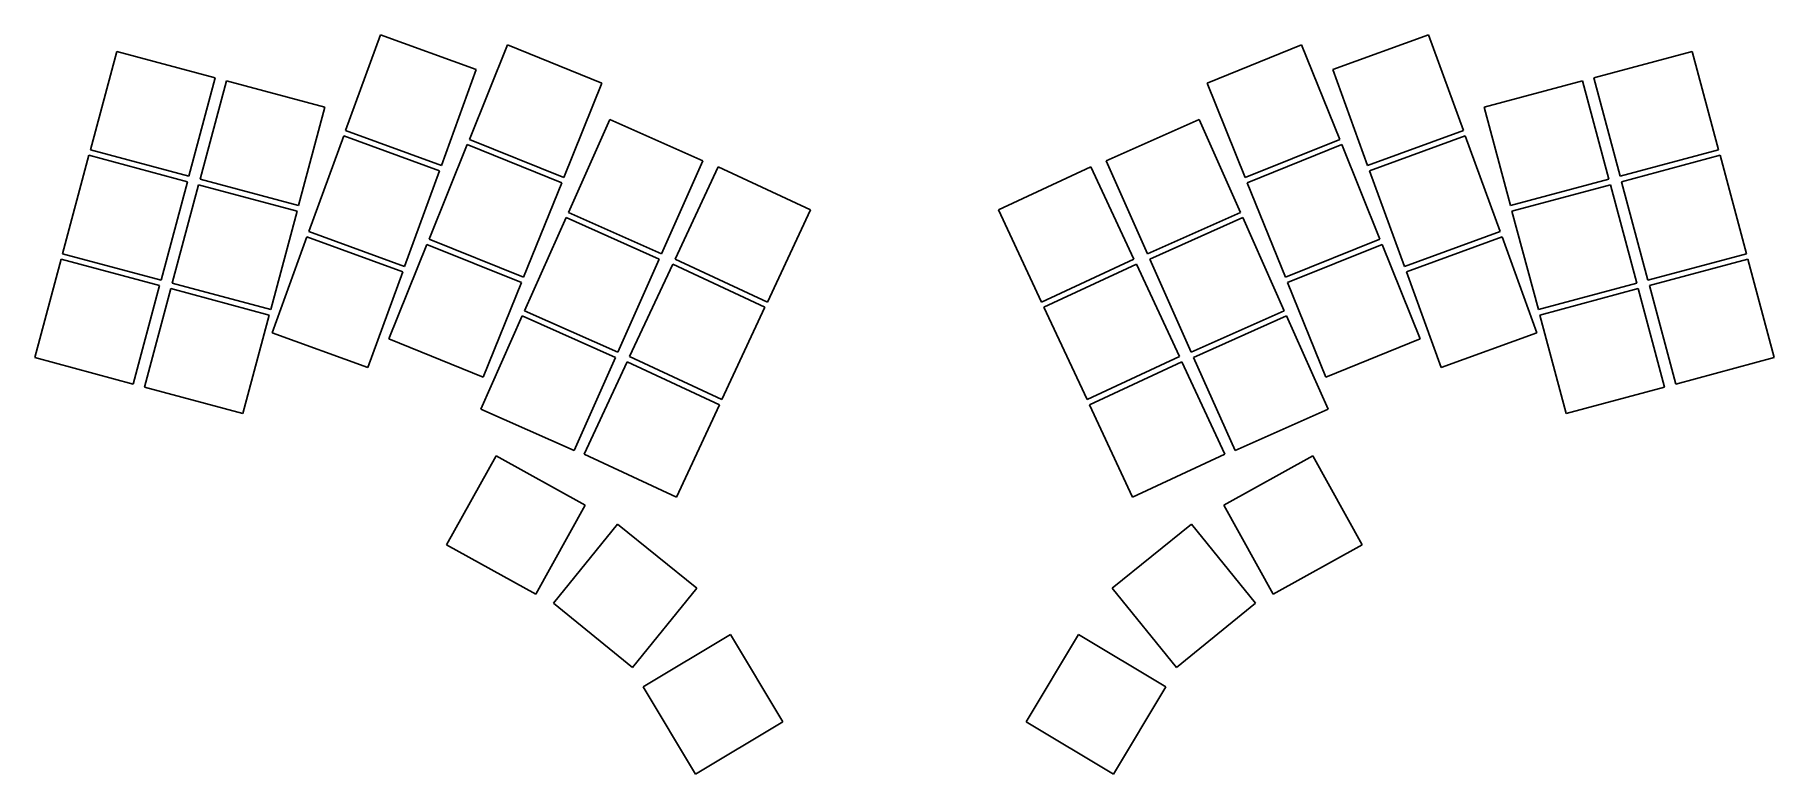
# Model space of a CAD drawing. Header units: millimetres. Extents: x -11 to 296, y -80 to 51.
import ezdxf

# ---------------------------------------------------------------- set-up
doc = ezdxf.new("R2010")
doc.units = ezdxf.units.MM

msp = doc.modelspace()

# ---------------------------------------------------------------- linework, layer by layer
for p, q in [((43.89, 33.75), (50.05, 50.67)), ((50.05, 50.67), (66.96, 44.51)), ((218.29, 44.51), (235.21, 50.67)), ((235.21, 50.67), (241.36, 33.75)), ((-1.19, 30.34), (3.47, 47.73)), ((3.47, 47.73), (20.86, 43.07)), ((65.75, 32.19), (72.49, 48.88)), ((72.49, 48.88), (89.18, 42.14)), ((196.08, 42.14), (212.77, 48.88)), ((212.77, 48.88), (219.51, 32.19)), ((264.4, 43.07), (281.78, 47.73)), ((281.78, 47.73), (286.44, 30.34)), ((20.86, 43.07), (16.2, 25.68)), ((66.96, 44.51), (60.81, 27.59)), ((224.45, 27.59), (218.29, 44.51)), ((269.06, 25.68), (264.4, 43.07)), ((18.18, 25.15), (22.84, 42.54)), ((22.84, 42.54), (40.22, 37.88)), ((89.18, 42.14), (82.44, 25.45)), ((202.82, 25.45), (196.08, 42.14)), ((245.03, 37.88), (262.42, 42.54)), ((262.42, 42.54), (267.08, 25.15)), ((40.22, 37.88), (35.57, 20.49)), ((249.69, 20.49), (245.03, 37.88)), ((83.25, 19.28), (90.57, 35.72)), ((90.57, 35.72), (107.01, 28.4)), ((178.24, 28.4), (194.68, 35.72)), ((194.68, 35.72), (202, 19.28)), ((37.39, 15.9), (43.55, 32.81)), ((43.55, 32.81), (60.47, 26.66)), ((60.81, 27.59), (43.89, 33.75)), ((58.63, 14.58), (65.37, 31.27)), ((65.37, 31.27), (82.06, 24.52)), ((82.44, 25.45), (65.75, 32.19)), ((219.51, 32.19), (202.82, 25.45)), ((203.19, 24.52), (219.88, 31.27)), ((219.88, 31.27), (226.63, 14.58)), ((241.36, 33.75), (224.45, 27.59)), ((224.79, 26.66), (241.7, 32.81)), ((241.7, 32.81), (247.86, 15.9)), ((-6.11, 11.99), (-1.45, 29.38)), ((-1.45, 29.38), (15.94, 24.72)), ((16.2, 25.68), (-1.19, 30.34)), ((107.01, 28.4), (99.69, 11.96)), ((185.56, 11.96), (178.24, 28.4)), ((286.44, 30.34), (269.06, 25.68)), ((269.31, 24.72), (286.7, 29.38)), ((286.7, 29.38), (291.36, 11.99)), ((15.94, 24.72), (11.28, 7.33)), ((35.57, 20.49), (18.18, 25.15)), ((60.47, 26.66), (54.31, 9.74)), ((102.09, 11.06), (109.7, 27.37)), ((109.7, 27.37), (126.01, 19.76)), ((159.24, 19.76), (175.56, 27.37)), ((175.56, 27.37), (183.16, 11.06)), ((230.95, 9.74), (224.79, 26.66)), ((267.08, 25.15), (249.69, 20.49)), ((273.97, 7.33), (269.31, 24.72)), ((13.26, 6.8), (17.92, 24.19)), ((17.92, 24.19), (35.31, 19.53)), ((82.06, 24.52), (75.32, 7.84)), ((209.94, 7.84), (203.19, 24.52)), ((249.95, 19.53), (267.33, 24.19)), ((267.33, 24.19), (271.99, 6.8)), ((35.31, 19.53), (30.65, 2.14)), ((99.69, 11.96), (83.25, 19.28)), ((126.01, 19.76), (118.41, 3.45)), ((166.85, 3.45), (159.24, 19.76)), ((202, 19.28), (185.56, 11.96)), ((254.61, 2.14), (249.95, 19.53)), ((54.31, 9.74), (37.39, 15.9)), ((75.52, 1.92), (82.84, 18.37)), ((82.84, 18.37), (99.29, 11.04)), ((185.97, 11.04), (202.41, 18.37)), ((202.41, 18.37), (209.73, 1.92)), ((247.86, 15.9), (230.95, 9.74)), ((30.9, -1.96), (37.05, 14.96)), ((37.05, 14.96), (53.97, 8.8)), ((51.51, -3.04), (58.25, 13.65)), ((58.25, 13.65), (74.94, 6.91)), ((75.32, 7.84), (58.63, 14.58)), ((226.63, 14.58), (209.94, 7.84)), ((210.31, 6.91), (227, 13.65)), ((227, 13.65), (233.74, -3.04)), ((231.29, 8.8), (248.2, 14.96)), ((248.2, 14.96), (254.36, -1.96)), ((-11.02, -6.36), (-6.36, 11.02)), ((-6.36, 11.02), (11.02, 6.36)), ((11.28, 7.33), (-6.11, 11.99)), ((99.29, 11.04), (91.97, -5.4)), ((94.06, -6.16), (101.67, 10.15)), ((101.67, 10.15), (117.98, 2.54)), ((118.41, 3.45), (102.09, 11.06)), ((183.16, 11.06), (166.85, 3.45)), ((167.27, 2.54), (183.59, 10.15)), ((183.59, 10.15), (191.19, -6.16)), ((193.29, -5.4), (185.97, 11.04)), ((291.36, 11.99), (273.97, 7.33)), ((274.23, 6.36), (291.62, 11.02)), ((291.62, 11.02), (296.28, -6.36)), ((11.02, 6.36), (6.36, -11.02)), ((30.65, 2.14), (13.26, 6.8)), ((53.97, 8.8), (47.81, -8.11)), ((74.94, 6.91), (68.2, -9.78)), ((217.05, -9.78), (210.31, 6.91)), ((237.44, -8.11), (231.29, 8.8)), ((271.99, 6.8), (254.61, 2.14)), ((278.89, -11.02), (274.23, 6.36)), ((8.34, -11.55), (13, 5.83)), ((13, 5.83), (30.39, 1.17)), ((254.86, 1.17), (272.25, 5.83)), ((272.25, 5.83), (276.91, -11.55)), ((30.39, 1.17), (25.73, -16.21)), ((67.79, -15.44), (75.11, 1.01)), ((75.11, 1.01), (91.56, -6.31)), ((91.97, -5.4), (75.52, 1.92)), ((117.98, 2.54), (110.38, -13.77)), ((174.88, -13.77), (167.27, 2.54)), ((209.73, 1.92), (193.29, -5.4)), ((193.7, -6.31), (210.14, 1.01)), ((210.14, 1.01), (217.46, -15.44)), ((259.52, -16.21), (254.86, 1.17)), ((47.81, -8.11), (30.9, -1.96)), ((68.2, -9.78), (51.51, -3.04)), ((233.74, -3.04), (217.05, -9.78)), ((254.36, -1.96), (237.44, -8.11)), ((6.36, -11.02), (-11.02, -6.36)), ((91.56, -6.31), (84.24, -22.76)), ((86.03, -23.38), (93.64, -7.07)), ((93.64, -7.07), (109.95, -14.68)), ((110.38, -13.77), (94.06, -6.16)), ((191.19, -6.16), (174.88, -13.77)), ((175.3, -14.68), (191.61, -7.07)), ((191.61, -7.07), (199.22, -23.38)), ((201.02, -22.76), (193.7, -6.31)), ((296.28, -6.36), (278.89, -11.02)), ((25.73, -16.21), (8.34, -11.55)), ((276.91, -11.55), (259.52, -16.21)), ((109.95, -14.68), (102.35, -30.99)), ((182.91, -30.99), (175.3, -14.68)), ((84.24, -22.76), (67.79, -15.44)), ((217.46, -15.44), (201.02, -22.76)), ((61.74, -39.43), (70.47, -23.69)), ((70.47, -23.69), (86.21, -32.41)), ((102.35, -30.99), (86.03, -23.38)), ((199.22, -23.38), (182.91, -30.99)), ((199.04, -32.41), (214.79, -23.69)), ((214.79, -23.69), (223.51, -39.43)), ((86.21, -32.41), (77.48, -48.16)), ((207.77, -48.16), (199.04, -32.41)), ((80.6, -49.73), (91.93, -35.74)), ((91.93, -35.74), (105.92, -47.07)), ((179.34, -47.07), (193.33, -35.74)), ((193.33, -35.74), (204.65, -49.73)), ((77.48, -48.16), (61.74, -39.43)), ((223.51, -39.43), (207.77, -48.16)), ((105.92, -47.07), (94.59, -61.06)), ((190.66, -61.06), (179.34, -47.07)), ((94.59, -61.06), (80.6, -49.73)), ((204.65, -49.73), (190.66, -61.06)), ((96.45, -64.5), (111.87, -55.23)), ((111.87, -55.23), (121.14, -70.66)), ((164.11, -70.66), (173.38, -55.23)), ((173.38, -55.23), (188.81, -64.5)), ((105.72, -79.93), (96.45, -64.5)), ((188.81, -64.5), (179.54, -79.93)), ((121.14, -70.66), (105.72, -79.93)), ((179.54, -79.93), (164.11, -70.66))]:
    msp.add_line(p, q)

doc.saveas('drawing.dxf')
